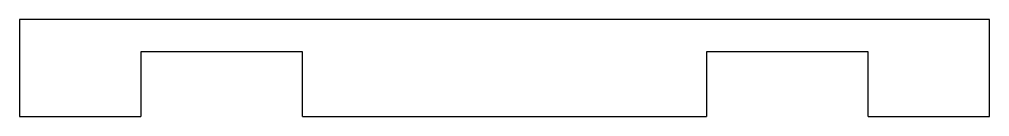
# Model space of a CAD drawing. Header units: millimetres. Extents: x -300 to 300, y -30 to 30.
import ezdxf

# ---------------------------------------------------------------- set-up
doc = ezdxf.new("R2010")
doc.units = ezdxf.units.MM

msp = doc.modelspace()

# ---------------------------------------------------------------- linework, layer by layer
at = {"color": 7, "linetype": 'Continuous', "lineweight": 25}
for p, q in [((-300, 30), (-300, -30)), ((300, 30), (-300, 30)), ((300, -30), (300, 30)), ((-125, 10), (-225, 10)), ((-225, 10), (-225, -30)), ((-125, -30), (-125, 10)), ((225, 10), (125, 10)), ((125, 10), (125, -30)), ((225, -30), (225, 10)), ((-300, -30), (-225, -30)), ((-125, -30), (125, -30)), ((225, -30), (300, -30))]:
    msp.add_line(p, q, dxfattribs=at)

doc.saveas('drawing.dxf')
